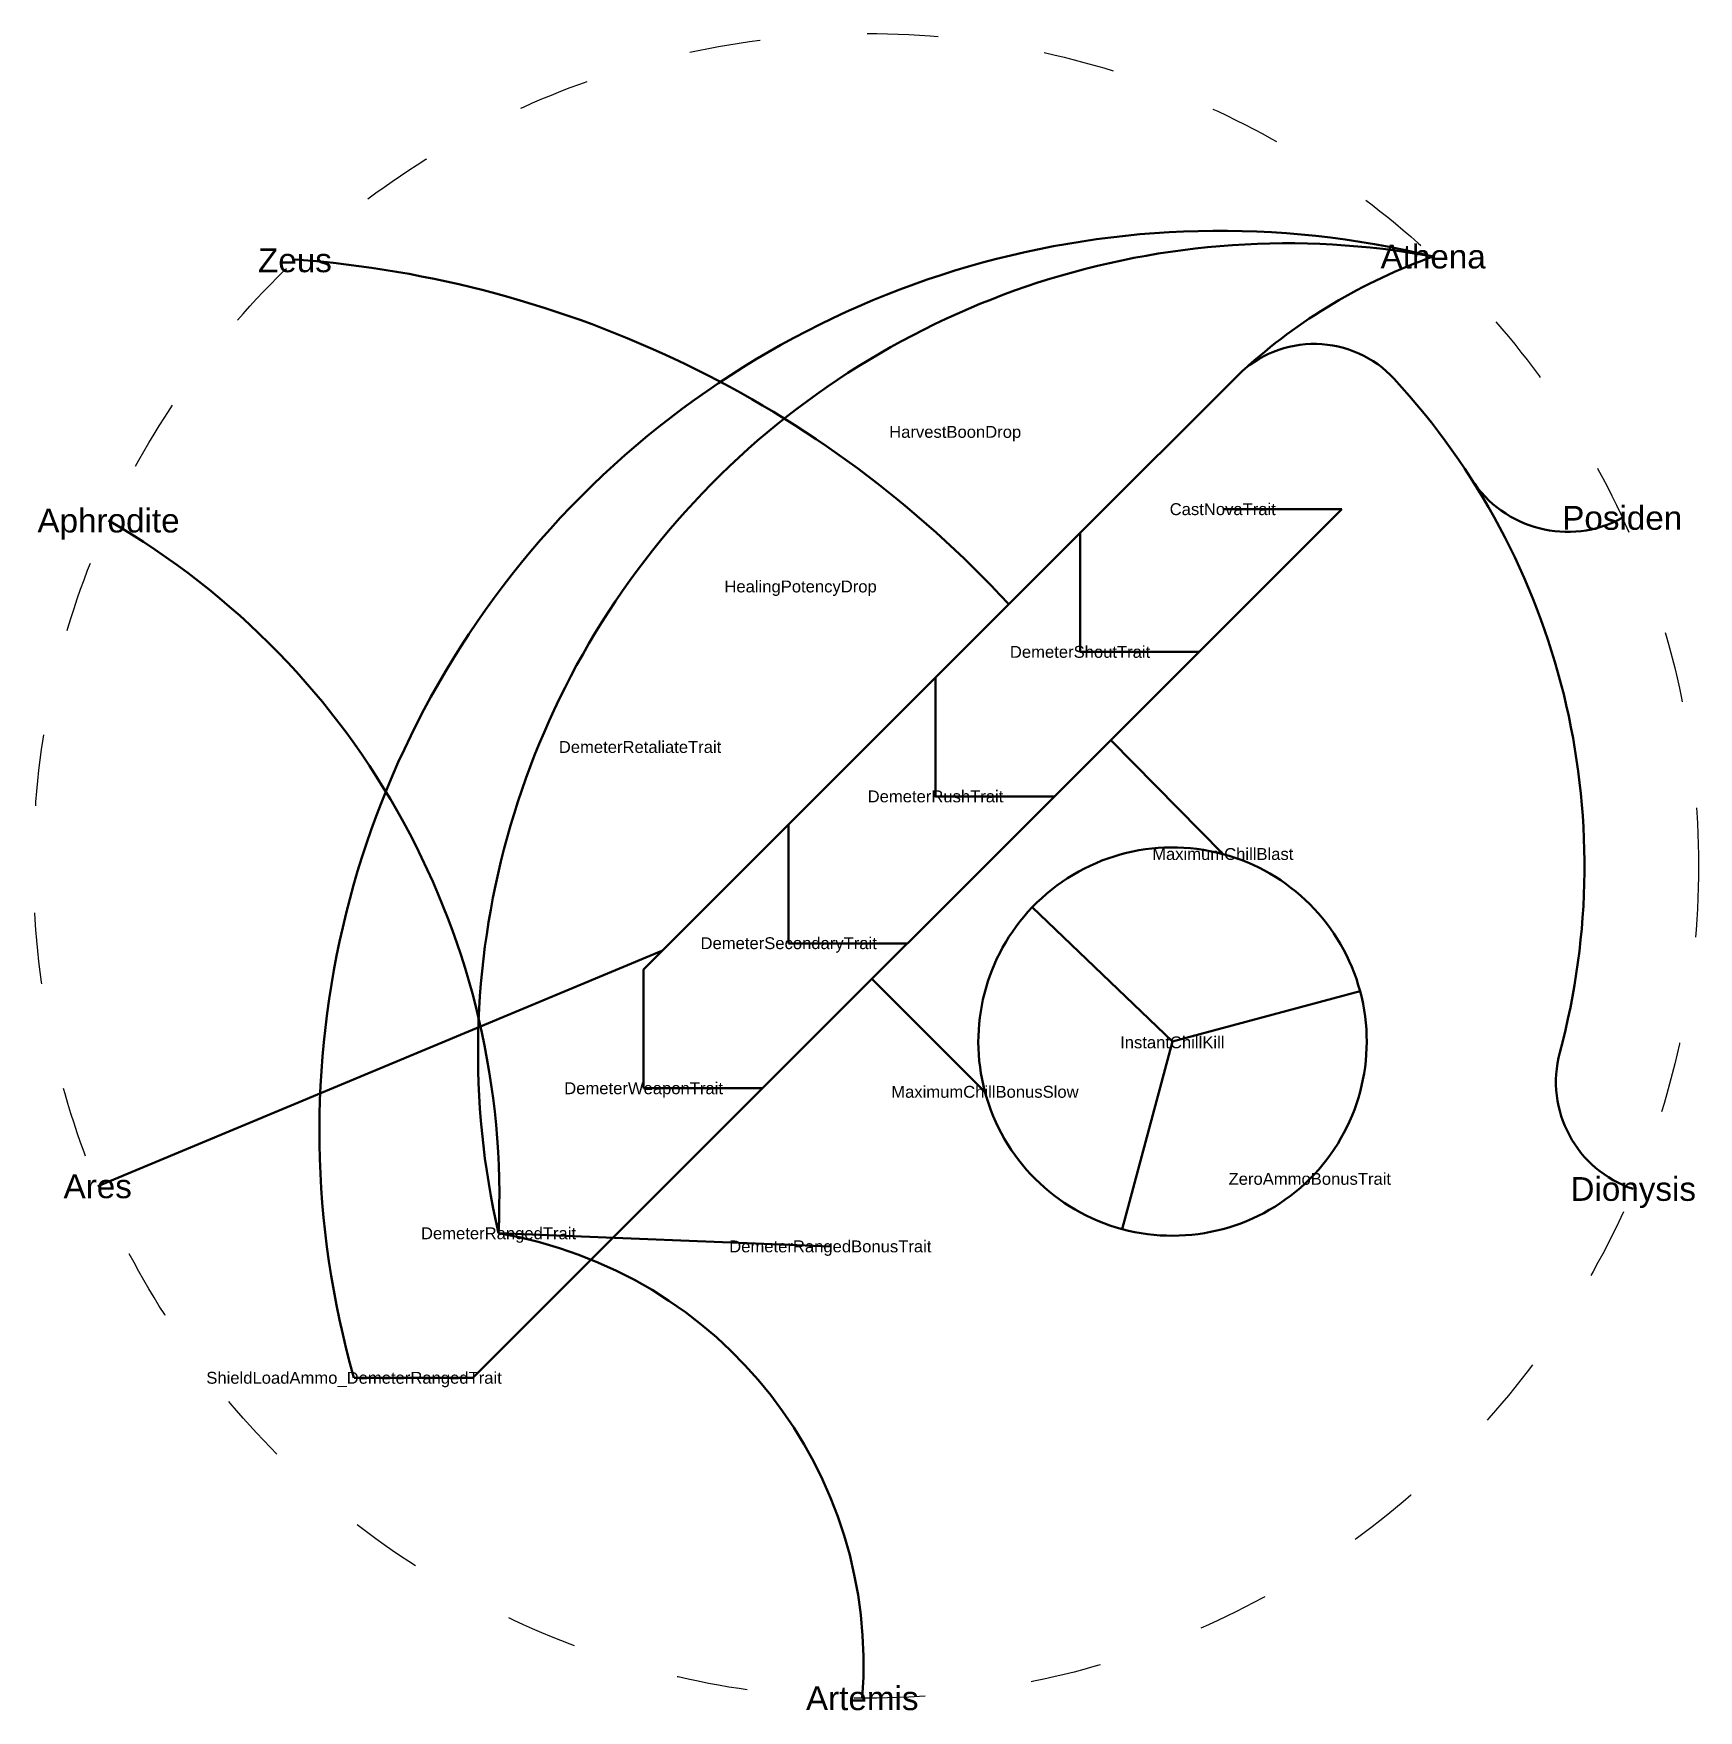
# Model space of a CAD drawing. Header units: millimetres. Extents: x -140 to 140, y -142 to 140.
import ezdxf
from ezdxf.enums import TextEntityAlignment as Align

# ---------------------------------------------------------------- set-up
doc = ezdxf.new("R2010")
doc.units = ezdxf.units.MM
doc.linetypes.add('ACAD_ISO02W100', pattern=[15, 12, -3])
doc.linetypes.add('ACAD_ISO03W100', pattern=[30, 12, -18])
for name, color, linetype, lineweight, true_color in [('Boons', 1, 'ACAD_ISO02W100', 25, 0xff0000), ('C ... Athena', 56, 'Continuous', 50, 0x808000), ('C ... BasicLower', 1, 'Continuous', 50, 0xff0000), ('C ... BasicUpper', 3, 'Continuous', 50, 0x00ff00), ('C ... BlastAmmo', 4, 'Continuous', 50, 0x00ffff), ('C ... DemeterRangedTrait', 16, 'Continuous', 50, 0x800000), ('C ... MaximumChillBlast', 2, 'Continuous', 50, 0xffff00), ('C ... MaximumChillBonusSlow', 96, 'Continuous', 50, 0x008000), ('C ... Maximums', 5, 'Continuous', 50, 0x0000ff), ('C ... SlowAmmo', 6, 'Continuous', 50, 0xff00ff), ('C ... ZeroAmmoBonusTrait', 30, 'Continuous', 50, 0xff7f00)]:
    doc.layers.add(name, color=color, linetype=linetype, lineweight=lineweight, true_color=true_color)
doc.layers.add('Duos', color=30, linetype='Continuous', lineweight=25, true_color=0xff7f00, plot=False)
doc.layers.add('LayoutRadius', color=18, linetype='ACAD_ISO03W100', lineweight=25, true_color=0x000000, plot=False)
doc.styles.add('textstyle11', font='')
doc.styles.add('textstyle12', font='')
doc.styles.add('textstyle13', font='')
doc.styles.add('textstyle14', font='')
doc.styles.add('textstyle15', font='')
doc.styles.add('textstyle16', font='')
doc.styles.add('textstyle17', font='')
doc.styles.add('textstyle18', font='')
doc.styles.add('textstyle19', font='')
doc.styles.add('textstyle20', font='')
doc.styles.add('textstyle21', font='')
doc.styles.add('textstyle22', font='')
doc.styles.add('textstyle23', font='')
doc.styles.add('textstyle24', font='')
doc.styles.add('textstyle25', font='')
doc.styles.add('textstyle26', font='')
doc.styles.add('textstyle27', font='')
doc.styles.add('textstyle28', font='')
doc.styles.add('textstyle29', font='')
doc.styles.add('textstyle30', font='')
doc.styles.add('textstyle31', font='')
doc.styles.add('textstyle32', font='')
doc.styles.get('textstyle11').set_extended_font_data('Arial')
doc.styles.get('textstyle12').set_extended_font_data('Arial')
doc.styles.get('textstyle13').set_extended_font_data('Arial')
doc.styles.get('textstyle14').set_extended_font_data('Arial')
doc.styles.get('textstyle15').set_extended_font_data('Arial')
doc.styles.get('textstyle16').set_extended_font_data('Arial')
doc.styles.get('textstyle17').set_extended_font_data('Arial')
doc.styles.get('textstyle18').set_extended_font_data('Arial')
doc.styles.get('textstyle19').set_extended_font_data('Arial')
doc.styles.get('textstyle20').set_extended_font_data('Arial')
doc.styles.get('textstyle21').set_extended_font_data('Arial')
doc.styles.get('textstyle22').set_extended_font_data('Arial')
doc.styles.get('textstyle23').set_extended_font_data('Arial')
doc.styles.get('textstyle24').set_extended_font_data('Arial')
doc.styles.get('textstyle25').set_extended_font_data('Arial')
doc.styles.get('textstyle26').set_extended_font_data('Arial')
doc.styles.get('textstyle27').set_extended_font_data('Arial')
doc.styles.get('textstyle28').set_extended_font_data('Arial')
doc.styles.get('textstyle29').set_extended_font_data('Arial')
doc.styles.get('textstyle30').set_extended_font_data('Arial')
doc.styles.get('textstyle31').set_extended_font_data('Arial')
doc.styles.get('textstyle32').set_extended_font_data('Arial')

msp = doc.modelspace()

# ---------------------------------------------------------------- linework, layer by layer
at = {"layer": 'C ... Athena'}
msp.add_arc((59.45, -44.55), 151.37, 76.2717, 195.9303, dxfattribs=at)
at = {"layer": 'C ... BasicLower'}
for p, q in [((-66.1, -86.1), (80, 60)), ((60, 60), (80, 60)), ((36, 36), (56, 36)), ((41.16, 21.16), (60, 2)), ((11.69, 11.69), (31.69, 11.69)), ((-13.05, -13.05), (6.95, -13.05)), ((1, -19), (20, -38)), ((-37.4, -37.4), (-17.4, -37.4)), ((-86.1, -86.1), (-66.1, -86.1))]:
    msp.add_line(p, q, dxfattribs=at)
at = {"layer": 'C ... BasicUpper'}
for p, q in [((36, 56), (62.45, 82.45)), ((-37.4, -17.4), (36, 56)), ((36, 36), (36, 56)), ((11.69, 11.69), (11.69, 31.69)), ((-13.05, -13.05), (-13.05, 6.95)), ((-129.21, -53.89), (-34.31, -14.31)), ((-37.4, -37.4), (-37.4, -17.4))]:
    msp.add_line(p, q, dxfattribs=at)
for centre, radius, start, end in [((-109.31, -78.68), 181.17, 42.6217, 85.7863), ((126.63, 14.06), 93.78, 109.4649, 132.2967), ((75.38, 69.52), 18.28, 42.6858, 135), ((0, 0), 120.83, 344.9506, 42.6858), ((117.99, 75.34), 19.16, 212.5605, 298.6715), ((135.04, -36.31), 19.01, 164.9506, 251.5504)]:
    msp.add_arc(centre, radius, start, end, dxfattribs=at)
at = {"layer": 'C ... BlastAmmo'}
msp.add_line((83.09, -21.09), (51.55, -29.55), dxfattribs=at)
at = {"layer": 'C ... DemeterRangedTrait'}
for q in [(-6, -64), (-61.8, -61.8)]:
    msp.add_line((-61.8, -61.8), q, dxfattribs=at)
for centre, radius, start, end in [((70.85, -31.38), 136.1, 79.6202, 192.9146), ((-193, -55.7), 131.34, 357.3394, 60.0282), ((-73.95, -134.33), 73.54, 355.5771, 80.4933)]:
    msp.add_arc(centre, radius, start, end, dxfattribs=at)
at = {"layer": 'C ... MaximumChillBlast'}
for start, end in [(75, 136.2403), (15, 75)]:
    msp.add_arc((51.55, -29.55), 32.66, start, end, dxfattribs=at)
at = {"layer": 'C ... MaximumChillBonusSlow'}
for start, end in [(136.2403, 195), (195, 255)]:
    msp.add_arc((51.55, -29.55), 32.66, start, end, dxfattribs=at)
at = {"layer": 'C ... Maximums'}
msp.add_line((27.96, -6.96), (51.55, -29.55), dxfattribs=at)
at = {"layer": 'C ... SlowAmmo'}
msp.add_line((43.09, -61.09), (51.55, -29.55), dxfattribs=at)
at = {"layer": 'C ... ZeroAmmoBonusTrait'}
for start, end in [(315, 15), (255, 315)]:
    msp.add_arc((51.55, -29.55), 32.66, start, end, dxfattribs=at)
at = {"layer": 'LayoutRadius'}
msp.add_circle((0, 0), 140, dxfattribs=at)

# ---------------------------------------------------------------- texts
at = {"layer": 'Boons'}
for s, style, p in [('HarvestBoonDrop', 'textstyle23', (15, 73)), ('CastNovaTrait', 'textstyle17', (60, 60)), ('HealingPotencyDrop', 'textstyle22', (-11, 47)), ('DemeterShoutTrait', 'textstyle16', (36, 36)), ('DemeterRetaliateTrait', 'textstyle21', (-38, 20)), ('DemeterRushTrait', 'textstyle15', (11.69, 11.69)), ('MaximumChillBlast', 'textstyle20', (60, 2)), ('DemeterSecondaryTrait', 'textstyle14', (-13, -13)), ('InstantChillKill', 'textstyle25', (51.51, -29.68)), ('DemeterWeaponTrait', 'textstyle13', (-37.4, -37.4)), ('MaximumChillBonusSlow', 'textstyle19', (20, -38)), ('ZeroAmmoBonusTrait', 'textstyle24', (74.64, -52.64)), ('DemeterRangedTrait', 'textstyle12', (-61.8, -61.8)), ('DemeterRangedBonusTrait', 'textstyle18', (-6, -64)), ('ShieldLoadAmmo_DemeterRangedTrait', 'textstyle11', (-86.1, -86.1))]:
    msp.add_text(s, height=2, dxfattribs=dict(at, style=style)).set_placement(p, align=Align.MIDDLE_CENTER)
at = {"layer": 'Duos'}
for s, style, p in [('Athena', 'textstyle30', (95.38, 102.49)), ('Zeus', 'textstyle32', (-96.04, 101.86)), ('Aphrodite', 'textstyle31', (-127.39, 58.08)), ('Posiden', 'textstyle29', (127.18, 58.53)), ('Ares', 'textstyle27', (-129.21, -53.89)), ('Dionysis', 'textstyle28', (129.03, -54.34)), ('Artemis', 'textstyle26', (-0.63, -140))]:
    msp.add_text(s, height=4, dxfattribs=dict(at, style=style)).set_placement(p, align=Align.MIDDLE_CENTER)

doc.saveas('drawing.dxf')
